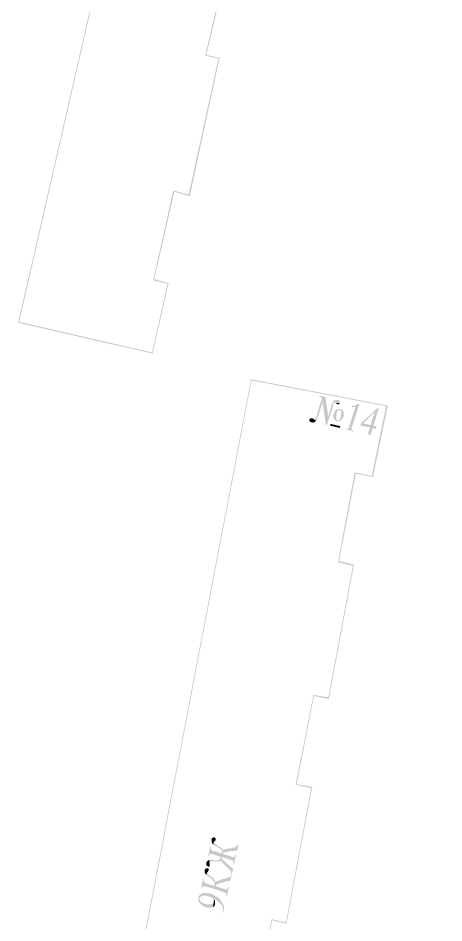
# Model space of a CAD drawing. Extents: x 243 to 885, y -99 to 1005.
# Drawn here: x 425.5 to 467.2, y 219.5 to 308 of the extents above; entities that cross this region are included whole.
import ezdxf

# ---------------------------------------------------------------- set-up
doc = ezdxf.new("R2010")
doc.units = 0
doc.header["$MEASUREMENT"] = 0
doc.layers.add('PDF _Сплошная заливка', color=7, linetype='Continuous')

msp = doc.modelspace()

# ---------------------------------------------------------------- hatches: boundary and pattern name
at = {"layer": 'PDF _Сплошная заливка', "linetype": 'ByBlock', "transparency": 33554559}
h = msp.add_hatch(color=256, dxfattribs=at)
h.paths.add_polyline_path([(456.759, 325.154), (458.775, 333.553), (460.175, 333.217), (463.366, 346.543), (462.023, 346.879), (463.926, 355.446), (465.55, 355.054), (467.174, 362.165), (453.904, 365.132), (443.377, 320.955), (435.707, 322.691), (425.516, 278.233), (438.674, 275.21), (440.242, 282.097), (438.842, 282.489), (440.802, 291.056), (442.314, 290.608), (445.225, 304.158), (443.937, 304.438), (445.953, 312.948), (447.409, 312.668), (448.921, 319.667), (456.703, 317.82), (458.271, 324.762)])
h.paths.add_polyline_path([(458.719, 333.665), (456.591, 325.098), (458.159, 324.706), (456.647, 317.931), (448.809, 319.779), (447.297, 312.78), (445.841, 313.06), (443.825, 304.382), (445.113, 304.102), (442.202, 290.776), (440.69, 291.168), (438.73, 282.377), (440.13, 282.041), (438.618, 275.322), (425.628, 278.289), (435.763, 322.579), (443.433, 320.843), (453.96, 365.02), (467.062, 362.053), (465.494, 355.166), (463.87, 355.558), (461.911, 346.767), (463.254, 346.487), (460.119, 333.329)], flags=0)
for points in [[(435.427, 276.05), (425.74, 278.289), (425.74, 278.178), (435.427, 275.938)], [(455.584, 270.955), (455.024, 271.067), (454.968, 271.011), (455.08, 270.955), (455.136, 270.955), (455.192, 270.899), (455.192, 270.843), (455.248, 270.787), (455.192, 270.731), (455.192, 270.619), (455.136, 270.507), (455.304, 270.451), (455.64, 268.155), (455.864, 269.051)], [(455.136, 270.507), (454.744, 269.219), (454.744, 269.163), (454.688, 269.051), (454.688, 268.995), (454.632, 268.883), (454.632, 268.827), (454.576, 268.827), (454.52, 268.771), (454.464, 268.715), (454.688, 268.659), (454.688, 268.715), (454.744, 268.715), (454.744, 268.771), (454.8, 268.883), (454.8, 268.939), (454.856, 269.051), (454.856, 269.107), (454.912, 269.219), (455.304, 270.451)], [(456.815, 270.675), (456.591, 270.675), (456.535, 270.619), (456.424, 270.619), (456.368, 270.563), (456.368, 270.507), (456.312, 270.395), (456.256, 270.339), (456.256, 270.283), (456.2, 270.227), (456.2, 270.171), (456.144, 270.059), (456.144, 269.947), (456.088, 269.835), (455.864, 269.051), (455.64, 268.155), (455.696, 268.155), (456.312, 270.003), (456.312, 270.059), (456.368, 270.171), (456.368, 270.283), (456.424, 270.339), (456.479, 270.395), (456.535, 270.395), (456.983, 270.339), (456.983, 270.395), (456.983, 270.451), (456.983, 270.507), (456.983, 270.563), (456.927, 270.619), (456.871, 270.675)], [(456.983, 270.339), (456.535, 270.395), (456.591, 270.395), (456.647, 270.339), (456.647, 270.283), (456.703, 270.283), (456.759, 270.227), (456.871, 270.227), (456.927, 270.283)], [(458.887, 270.227), (458.831, 270.283), (458.215, 270.059), (458.439, 270.059), (458.439, 270.003), (458.495, 269.947), (458.495, 269.891), (458.439, 269.835), (458.439, 269.723), (458.439, 269.667), (458.383, 269.555), (457.935, 268.155), (457.935, 268.099), (457.879, 267.987), (457.879, 267.931), (457.823, 267.931), (457.823, 267.875), (457.767, 267.875), (457.711, 267.819), (457.655, 267.819), (457.543, 267.875), (457.543, 267.819), (458.327, 267.595), (458.383, 267.651), (458.271, 267.707), (458.215, 267.707), (458.159, 267.763), (458.159, 267.875), (458.159, 267.931), (458.159, 267.987), (458.215, 268.099)], [(456.759, 269.779), (456.703, 269.723), (456.647, 269.723), (456.591, 269.667), (456.535, 269.611), (456.535, 269.555), (456.479, 269.499), (456.424, 269.387), (456.424, 269.331), (456.368, 269.275), (456.368, 269.219), (456.368, 269.163), (456.368, 269.051), (456.368, 268.995), (456.368, 268.939), (456.424, 268.883), (456.424, 268.827), (456.479, 268.771), (456.479, 268.715), (456.759, 268.659), (456.759, 268.715), (456.703, 268.715), (456.647, 268.771), (456.647, 268.827), (456.647, 268.939), (456.647, 269.051), (456.647, 269.107), (456.647, 269.163), (456.647, 269.275), (456.647, 269.331), (456.703, 269.443), (456.759, 269.555), (456.815, 269.611), (456.815, 269.667), (456.871, 269.667), (456.927, 269.723), (456.983, 269.723)], [(457.039, 269.779), (456.759, 269.779), (456.983, 269.723), (457.039, 269.667), (457.095, 269.611), (457.095, 269.555), (457.151, 269.499), (457.151, 269.443), (457.151, 269.387), (457.151, 269.331), (457.095, 269.219), (457.095, 269.163), (457.095, 269.107), (457.095, 268.995), (457.039, 268.939), (457.039, 268.827), (456.983, 268.771), (456.927, 268.715), (456.871, 268.715), (456.815, 268.659), (456.759, 268.659), (456.479, 268.715), (456.535, 268.659), (456.591, 268.659), (456.647, 268.603), (456.703, 268.603), (456.759, 268.603), (456.815, 268.603), (456.871, 268.603), (456.927, 268.603), (457.039, 268.659), (457.095, 268.715), (457.151, 268.715), (457.207, 268.771), (457.263, 268.827), (457.263, 268.939), (457.319, 268.995), (457.375, 269.051), (457.375, 269.163), (457.375, 269.219), (457.375, 269.275), (457.375, 269.387), (457.375, 269.443), (457.375, 269.499), (457.319, 269.555), (457.319, 269.611), (457.263, 269.667), (457.207, 269.723), (457.151, 269.723), (457.095, 269.779)], [(458.215, 270.059), (458.215, 270.003), (458.271, 270.003), (458.327, 270.059), (458.383, 270.059)], [(460.791, 269.835), (460.623, 269.835), (459.111, 268.435), (458.999, 268.155), (459.951, 267.987), (459.727, 267.315), (460.007, 267.259), (460.231, 267.931), (460.511, 267.819), (460.567, 268.099), (460.287, 268.155), (459.279, 268.379), (460.399, 269.499)], [(460.791, 269.835), (460.399, 269.499), (460.007, 268.211), (459.279, 268.379), (460.287, 268.155)], [(454.24, 268.883), (454.128, 268.883), (454.072, 268.827), (454.016, 268.771), (454.016, 268.715), (454.016, 268.659), (454.016, 268.603), (454.072, 268.547), (454.128, 268.491), (454.24, 268.491), (454.352, 268.435), (454.408, 268.491), (454.464, 268.491), (454.52, 268.491), (454.576, 268.547), (454.632, 268.603), (454.688, 268.659), (454.464, 268.715), (454.464, 268.771), (454.408, 268.827), (454.352, 268.827), (454.296, 268.883)], [(457.039, 268.099), (456.088, 268.323), (456.032, 268.155), (456.983, 267.931)], [(444.441, 227.617), (444.441, 227.393), (444.497, 227.337), (444.497, 227.281), (444.553, 227.225), (444.609, 227.169), (444.665, 227.393), (444.721, 227.449), (444.777, 227.505), (444.833, 227.561), (444.833, 227.617), (444.833, 227.673), (444.833, 227.729), (444.777, 227.785), (444.721, 227.841), (444.665, 227.841), (444.609, 227.841), (444.553, 227.785), (444.497, 227.785), (444.441, 227.729)], [(444.329, 226.945), (444.105, 225.993), (444.161, 225.993), (444.217, 226.105), (444.217, 226.161), (444.273, 226.217), (444.329, 226.217), (444.385, 226.217), (444.441, 226.217), (444.553, 226.217), (444.665, 226.161), (445.337, 225.937), (445.337, 225.825), (445.449, 226.329), (445.393, 226.273), (444.721, 226.497), (444.665, 226.497), (444.553, 226.553), (444.497, 226.553), (444.441, 226.609), (444.385, 226.665), (444.385, 226.777), (444.385, 226.833), (444.385, 226.945)], [(444.609, 227.169), (444.665, 227.113), (444.721, 227.057), (444.777, 227.057), (444.889, 227.001), (445.001, 226.945), (445.057, 226.889), (445.169, 226.833), (445.225, 226.777), (445.281, 226.721), (445.337, 226.721), (445.337, 226.665), (445.393, 226.609), (445.449, 226.553), (445.449, 226.497), (445.449, 226.441), (445.449, 226.329), (445.281, 225.545), (445.337, 225.545), (445.393, 225.489), (445.449, 225.433), (445.505, 225.377), (445.561, 225.266), (445.617, 225.266), (445.673, 225.21), (445.729, 225.098), (445.841, 225.042), (445.897, 224.986), (445.953, 224.93), (446.009, 224.874), (446.065, 224.818), (446.121, 224.762), (446.177, 224.762), (446.177, 224.706), (446.233, 224.65), (446.289, 224.594), (446.289, 224.538), (446.345, 224.482), (446.345, 224.37), (446.345, 224.314), (446.345, 224.258), (446.401, 224.202), (446.569, 224.762), (445.897, 225.322), (445.841, 225.377), (445.785, 225.489), (445.673, 225.545), (445.617, 225.601), (445.561, 225.601), (445.561, 225.657), (445.505, 225.657), (445.505, 225.713), (445.449, 225.769), (445.449, 225.881), (445.561, 226.273), (445.617, 226.609), (445.561, 226.609), (445.505, 226.665), (445.449, 226.777), (445.393, 226.777), (445.337, 226.833), (445.337, 226.889), (445.281, 226.889), (445.169, 226.945), (445.113, 227.001), (445.001, 227.057), (444.945, 227.113), (444.889, 227.169), (444.777, 227.225), (444.721, 227.281), (444.665, 227.337), (444.665, 227.393)], [(445.617, 226.609), (445.561, 226.273), (445.561, 226.329), (445.617, 226.385), (445.673, 226.385), (445.729, 226.385), (446.345, 226.497), (446.457, 226.497), (446.569, 226.497), (446.681, 226.553), (446.737, 226.553), (446.849, 226.553), (446.905, 226.553), (446.961, 226.553), (447.073, 227.113), (447.017, 227.169), (446.961, 227.113), (446.905, 227.057), (446.905, 227.001), (446.849, 226.945), (446.793, 226.889), (446.737, 226.889), (446.681, 226.833), (446.625, 226.833), (446.569, 226.833), (446.457, 226.833), (446.401, 226.777), (446.289, 226.777), (446.233, 226.777), (446.121, 226.777), (446.065, 226.721), (445.953, 226.721), (445.897, 226.721), (445.841, 226.721), (445.785, 226.665), (445.729, 226.665), (445.673, 226.665)], [(444.273, 225.601), (444.217, 225.433), (444.273, 225.433), (444.329, 225.489), (444.385, 225.489), (444.441, 225.489), (444.553, 225.489), (444.665, 225.489), (444.777, 225.489), (444.833, 225.489), (444.945, 225.489), (445.001, 225.489), (445.057, 225.489), (445.113, 225.489), (445.225, 225.489), (445.281, 225.545), (445.449, 226.329), (445.337, 225.825), (445.281, 225.769), (445.281, 225.713), (445.225, 225.713), (445.225, 225.657), (445.169, 225.657), (445.057, 225.601), (445.001, 225.601), (444.945, 225.601), (444.889, 225.601), (444.777, 225.601), (444.665, 225.601), (444.609, 225.601), (444.553, 225.657), (444.441, 225.657), (444.385, 225.657), (444.329, 225.657)], [(445.561, 226.273), (445.449, 225.881), (445.449, 225.937), (446.233, 225.657), (446.289, 225.657), (446.401, 225.601), (446.457, 225.601), (446.513, 225.545), (446.569, 225.489), (446.569, 225.433), (446.569, 225.377), (446.569, 225.322), (446.569, 225.21), (446.625, 225.21), (446.849, 226.161), (446.793, 226.161), (446.737, 226.049), (446.737, 225.993), (446.681, 225.937), (446.625, 225.937), (446.569, 225.937), (446.513, 225.937), (446.401, 225.937), (446.289, 225.993), (445.561, 226.217)], [(443.937, 225.322), (443.937, 225.098), (443.993, 225.098), (443.993, 225.042), (444.105, 224.986), (444.161, 224.986), (444.217, 224.986), (444.273, 225.042), (444.273, 225.098), (444.273, 225.154), (444.273, 225.266), (444.217, 225.377), (444.217, 225.433), (444.273, 225.601), (444.161, 225.601), (444.105, 225.601), (444.049, 225.545), (443.993, 225.489), (443.993, 225.433), (443.937, 225.377)], [(443.769, 224.65), (443.769, 224.37), (443.825, 224.314), (443.881, 224.258), (443.881, 224.202), (443.937, 224.202), (443.993, 224.37), (444.049, 224.426), (444.105, 224.482), (444.105, 224.538), (444.161, 224.594), (444.161, 224.65), (444.161, 224.762), (444.105, 224.818), (444.049, 224.818), (443.993, 224.818), (443.937, 224.818), (443.881, 224.818), (443.825, 224.762), (443.825, 224.706)], [(443.937, 224.202), (443.937, 224.146), (444.049, 224.09), (444.105, 224.034), (444.161, 223.978), (444.273, 223.922), (444.329, 223.866), (444.385, 223.81), (444.441, 223.754), (444.497, 223.754), (444.553, 223.698), (444.609, 223.586), (444.665, 223.53), (444.721, 223.474), (444.721, 223.418), (444.721, 223.362), (444.721, 223.306), (444.721, 223.25), (444.721, 223.194), (444.721, 223.082), (444.833, 223.53), (444.777, 223.586), (444.777, 223.642), (444.721, 223.698), (444.665, 223.754), (444.609, 223.81), (444.553, 223.866), (444.497, 223.922), (444.385, 223.978), (444.329, 224.034), (444.273, 224.09), (444.217, 224.146), (444.105, 224.202), (444.049, 224.202), (444.049, 224.258), (443.993, 224.314), (443.993, 224.37)], [(444.945, 223.53), (444.833, 223.082), (444.889, 223.082), (444.889, 223.138), (444.945, 223.194), (444.945, 223.25), (445.001, 223.25), (445.057, 223.25), (445.113, 223.306), (445.169, 223.306), (445.225, 223.362), (445.337, 223.362), (445.449, 223.418), (445.561, 223.418), (445.673, 223.474), (445.785, 223.474), (445.841, 223.53), (445.953, 223.53), (446.009, 223.53), (446.065, 223.586), (446.121, 223.586), (446.177, 223.586), (446.233, 223.586), (446.289, 223.642), (446.401, 224.202), (446.345, 224.202), (446.345, 224.146), (446.289, 224.09), (446.289, 224.034), (446.233, 223.978), (446.177, 223.978), (446.121, 223.922), (446.065, 223.922), (446.009, 223.866), (445.953, 223.866), (445.897, 223.866), (445.841, 223.81), (445.785, 223.81), (445.673, 223.81), (445.617, 223.754), (445.505, 223.754), (445.393, 223.698), (445.281, 223.698), (445.225, 223.642), (445.113, 223.642), (445.057, 223.586), (445.001, 223.586)], [(443.601, 223.81), (443.433, 222.858), (443.489, 222.802), (443.489, 222.914), (443.545, 222.97), (443.601, 223.026), (443.601, 223.082), (443.657, 223.082), (443.769, 223.082), (443.825, 223.026), (443.937, 223.026), (445.561, 222.522), (445.617, 222.466), (445.673, 222.466), (445.785, 222.41), (445.841, 222.41), (445.841, 222.354), (445.897, 222.298), (445.897, 222.242), (445.897, 222.186), (445.841, 222.074), (445.953, 222.074), (446.121, 222.97), (446.065, 223.026), (446.065, 222.97), (446.065, 222.914), (446.009, 222.858), (445.953, 222.802), (445.953, 222.746), (445.897, 222.746), (445.785, 222.746), (445.729, 222.802), (445.617, 222.802), (444.833, 223.082), (444.945, 223.53), (444.889, 223.53), (444.889, 223.474), (444.833, 223.474), (444.833, 223.53), (444.721, 223.082), (443.993, 223.306), (443.937, 223.362), (443.881, 223.362), (443.769, 223.418), (443.713, 223.474), (443.657, 223.53), (443.657, 223.586), (443.657, 223.698), (443.713, 223.754)], [(443.154, 221.962), (443.154, 221.682), (443.21, 221.57), (443.265, 221.906), (443.265, 221.962), (443.321, 222.018), (443.377, 222.018), (443.433, 222.074), (443.489, 222.074), (443.545, 222.13), (443.601, 222.13), (443.713, 222.13), (443.769, 222.13), (443.825, 222.13), (443.881, 222.13), (443.993, 222.13), (444.049, 222.074), (444.105, 222.074), (444.161, 222.074), (444.217, 222.074), (444.273, 222.018), (444.329, 222.018), (444.385, 221.962), (444.497, 221.962), (444.553, 221.906), (444.609, 221.85), (444.609, 221.738), (444.665, 221.682), (444.665, 221.626), (444.721, 221.85), (444.777, 221.794), (444.833, 221.738), (444.889, 221.738), (444.945, 221.682), (445.001, 221.626), (445.057, 221.57), (445.113, 221.514), (445.169, 221.458), (445.225, 221.402), (445.281, 221.402), (445.337, 221.29), (445.393, 221.234), (445.449, 221.178), (445.449, 221.122), (445.505, 221.066), (445.505, 221.01), (445.561, 220.954), (445.561, 220.898), (445.561, 220.842), (445.561, 220.786), (445.617, 220.73), (445.617, 220.674), (445.561, 220.562), (445.561, 220.506), (445.673, 220.506), (445.673, 220.562), (445.673, 220.618), (445.673, 220.674), (445.673, 220.73), (445.673, 220.786), (445.673, 220.842), (445.673, 220.954), (445.673, 221.01), (445.673, 221.066), (445.617, 221.122), (445.617, 221.234), (445.561, 221.29), (445.505, 221.346), (445.505, 221.402), (445.449, 221.514), (445.393, 221.57), (445.337, 221.626), (445.337, 221.682), (445.281, 221.738), (445.225, 221.794), (445.169, 221.85), (445.113, 221.906), (445.057, 221.962), (445.001, 222.018), (444.945, 222.018), (444.833, 222.074), (444.777, 222.13), (444.721, 222.186), (444.665, 222.186), (444.553, 222.242), (444.497, 222.298), (444.441, 222.298), (444.329, 222.354), (444.217, 222.354), (444.161, 222.354), (444.105, 222.41), (443.993, 222.41), (443.937, 222.41), (443.881, 222.41), (443.769, 222.41), (443.713, 222.41), (443.657, 222.354), (443.601, 222.354), (443.489, 222.354), (443.433, 222.298), (443.377, 222.242), (443.321, 222.242), (443.265, 222.186), (443.21, 222.13), (443.21, 222.074), (443.154, 222.018)], [(443.21, 221.57), (443.21, 221.514), (443.265, 221.458), (443.321, 221.402), (443.377, 221.346), (443.433, 221.29), (443.489, 221.234), (443.545, 221.178), (443.601, 221.122), (443.713, 221.066), (443.769, 221.066), (443.825, 221.01), (443.937, 221.01), (443.993, 220.954), (444.049, 220.954), (444.161, 220.954), (444.217, 220.954), (444.273, 220.954), (444.385, 220.954), (444.441, 220.954), (444.497, 221.01), (444.553, 221.01), (444.665, 221.514), (444.609, 221.458), (444.609, 221.402), (444.553, 221.346), (444.497, 221.29), (444.441, 221.29), (444.385, 221.29), (444.329, 221.29), (444.273, 221.29), (444.217, 221.29), (444.105, 221.29), (444.049, 221.29), (443.937, 221.29), (443.881, 221.29), (443.769, 221.346), (443.657, 221.402), (443.601, 221.402), (443.545, 221.458), (443.433, 221.514), (443.377, 221.57), (443.321, 221.626), (443.321, 221.682), (443.265, 221.738), (443.265, 221.85), (443.265, 221.906)], [(444.665, 221.626), (444.665, 221.514), (444.553, 221.01), (444.609, 221.066), (444.665, 221.066), (444.721, 221.122), (444.721, 221.178), (444.777, 221.234), (444.777, 221.29), (444.777, 221.346), (444.777, 221.402), (444.777, 221.458), (444.777, 221.514), (444.777, 221.626), (444.777, 221.682), (444.721, 221.738), (444.721, 221.85)]]:
    msp.add_hatch(color=256, dxfattribs=at).paths.add_polyline_path(points)
h = msp.add_hatch(color=256, dxfattribs=at)
h.paths.add_polyline_path([(454.296, 232.768), (452.784, 233.048), (454.464, 241.671), (455.92, 241.391), (458.383, 254.549), (456.927, 254.885), (458.551, 263.452), (460.231, 263.116), (461.687, 270.115), (448.305, 272.69), (431.395, 184.392), (437.442, 183.216), (444.553, 181.76), (445.841, 188.759), (444.441, 189.039), (446.345, 197.606), (447.689, 197.326), (450.264, 210.764), (448.697, 211.1), (450.376, 219.722), (451.776, 219.386)])
h.paths.add_polyline_path([(454.184, 232.656), (451.72, 219.498), (450.32, 219.834), (448.585, 210.988), (450.152, 210.708), (447.633, 197.438), (446.289, 197.718), (444.329, 188.983), (445.729, 188.703), (444.497, 181.872), (437.442, 183.272), (431.507, 184.504), (448.361, 272.578), (461.519, 270.059), (460.119, 263.228), (458.439, 263.564), (456.815, 254.773), (458.271, 254.437), (455.864, 241.559), (454.408, 241.783), (452.672, 232.992)], flags=0)

doc.saveas('drawing.dxf')
